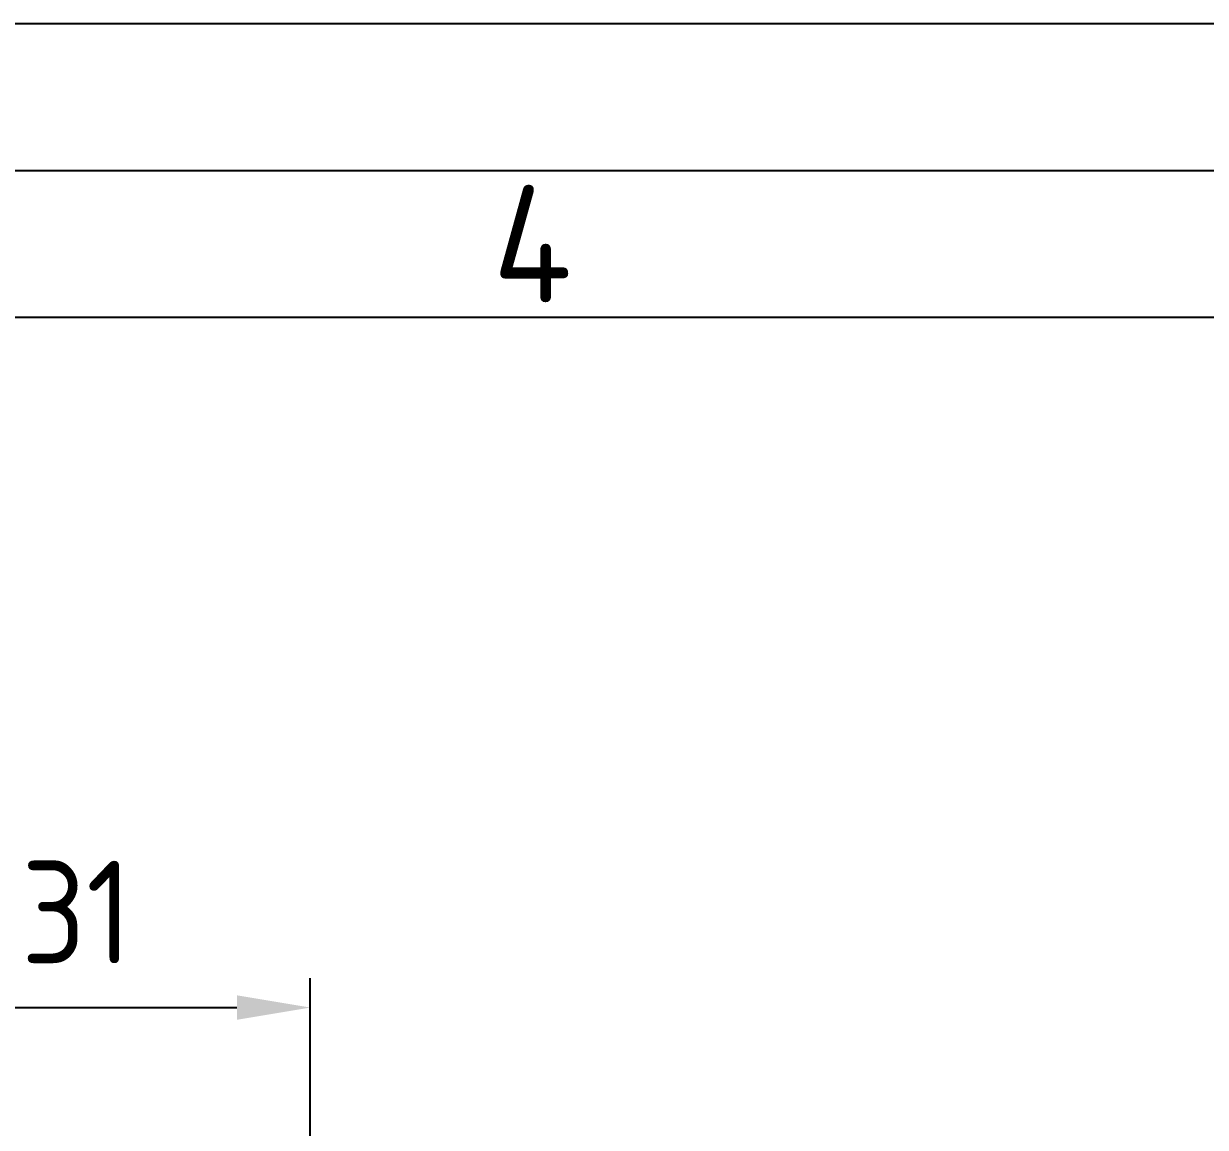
# Model space of a CAD drawing. Extents: x 0 to 874, y 0 to 598.
# Drawn here: x 335 to 415.6, y 518.8 to 594 of the extents above; entities that cross this region are included whole.
import ezdxf

# ---------------------------------------------------------------- set-up
doc = ezdxf.new("R2010")
doc.units = 0
doc.header["$LTSCALE"] = 2
doc.layers.get('DEFPOINTS').update_dxf_attribs({"linetype": 'CONTINUOUS'})
for name, color, linetype in [('AM_0', 7, 'CONTINUOUS'), ('AM_5', 3, 'CONTINUOUS'), ('AM_BOR', 7, 'CONTINUOUS')]:
    doc.layers.add(name, color=color, linetype=linetype)
doc.styles.get("Standard").update_dxf_attribs({"font": 'ISOCP.SHX'})
doc.dimstyles.get("Standard").update_dxf_attribs({"dimtxt": 0.18, "dimasz": 0.18, "dimexe": 0.18, "dimexo": 0.0625, "dimgap": 0.09, "dimtad": 0, "dimtih": 1, "dimtoh": 1, "dimzin": 0, "dimcen": 0.09, "dimazin": 3, "dimtfac": 1, "dimtofl": 0, "dimtmove": 0, "dimatfit": 3})

# ---------------------------------------------------------------- blocks, each defined once
blk = doc.blocks.new('GEN_A3')
at = {"layer": 'AM_0'}
blk.add_line((5, 292), (415, 292), dxfattribs=at)
at = {"layer": 'AM_BOR', "color": 1}
for p, q in [((0, 297), (420, 297)), ((10, 287), (410, 287))]:
    blk.add_line(p, q, dxfattribs=at)
blk.add_text('4', height=4, dxfattribs=at).set_placement((183.5, 287.5))
blk = doc.blocks.new('*U423')
at = {"layer": 'AM_5', "color": 2}
blk.add_text('31', height=7, dxfattribs=at).set_placement((334.865, 529.96))
blk = doc.blocks.new('*D68')
at = {"layer": 'AM_5'}
for p, q in [((323.565, 444.654), (323.565, 528.96)), ((354.565, 444.654), (354.565, 528.96)), ((328.565, 526.96), (349.565, 526.96))]:
    blk.add_line(p, q, dxfattribs=at)
for points in [[(328.565, 527.794), (328.565, 526.127), (323.565, 526.96)], [(349.565, 527.794), (349.565, 526.127), (354.565, 526.96)]]:
    blk.add_solid(points, dxfattribs=at)
at = {"layer": 'DEFPOINTS', "color": 0}
for p in [(354.565, 526.96), (323.565, 442.654), (354.565, 442.654)]:
    blk.add_point(p, dxfattribs=at)
at = {"layer": 'AM_0'}
blk.add_blockref('*U423', (0, 0), dxfattribs=at)

msp = doc.modelspace()

# ---------------------------------------------------------------- block references
at = {"layer": 'AM_0', "xscale": 2, "yscale": 2, "zscale": 2}
msp.add_blockref('GEN_A3', (0, 0), dxfattribs=at)

# ---------------------------------------------------------------- dimensions: what is measured, and where the dimension line sits
at = {"layer": 'AM_5'}
dim = msp.add_linear_dim(base=(354.565, 526.96), p1=(323.565, 442.654), p2=(354.565, 442.654), dimstyle='Standard', override={"dimscale": 2, "dimdec": 1}, dxfattribs=at)
dim.commit()
dim.dimension.update_dxf_attribs({"geometry": '*D68', "text_midpoint": (339.065, 533.46)})

doc.saveas('drawing.dxf')
